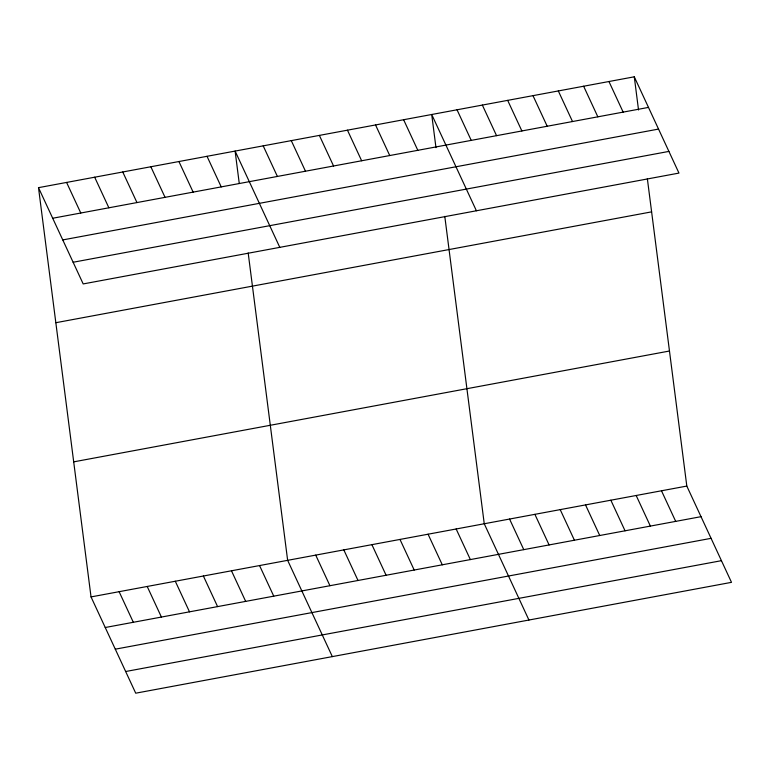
<?xml version="1.0" encoding="UTF-8"?>
<svg xmlns="http://www.w3.org/2000/svg" width="770" height="770" viewBox="0 0 770 770"><rect width="100%" height="100%" fill="white"/><g stroke="black" fill="none" stroke-linecap="round" stroke-linejoin="round"><path stroke-width="1.16" d="M38.5 187.659L634.278 76.808L678.967 173.086L83.189 283.928L38.5 187.659L91.033 596.914L135.722 693.193L731.5 582.341L686.811 486.072L647.358 178.698M52.697 218.247L648.475 107.405M62.765 239.922L658.533 129.081M73.131 262.252L668.899 151.411M55.835 322.707L651.613 211.865M73.699 461.856L669.476 351.014M91.033 596.914L686.811 486.072M105.24 627.512L701.008 516.67M115.298 649.177L711.076 538.336M125.664 671.517L721.442 560.675M608.954 81.524L623.151 112.112M583.631 86.23L597.838 116.828M558.317 90.947L572.514 121.535M532.994 95.653L547.191 126.242M507.671 100.37L521.877 130.958M661.488 490.788L675.694 521.377M482.357 105.076L496.554 135.664M636.174 495.495L650.371 526.083M457.034 109.792L471.23 140.381M610.851 500.211L625.048 530.8M476.399 210.768L431.71 114.499L435.974 147.667M585.527 504.918L599.734 535.506M403.624 119.725L417.821 150.314M560.213 509.625L574.41 540.222M375.539 124.952L389.736 155.54M534.89 514.341L549.087 544.929M347.453 130.178L361.65 160.766M509.567 519.047L523.773 549.645M319.367 135.405L333.564 165.993M528.932 620.033L484.253 523.764L444.791 216.38M291.281 140.621L305.478 171.219M456.158 528.99L470.364 559.578M263.196 145.848L277.392 176.446M428.072 534.216L442.278 564.805M279.789 247.343L235.11 151.074L239.21 183.067M399.986 539.433L414.193 570.031M207.024 156.3L221.221 186.889M371.9 544.659L386.097 575.257M178.929 161.527L193.135 192.115M343.815 549.886L358.012 580.484M150.843 166.753L165.049 197.341M315.729 555.112L329.926 585.701M122.757 171.98L136.964 202.568M332.332 656.608L287.643 560.339L248.181 252.964M94.671 177.206L108.868 207.794M259.557 565.565L273.754 596.153M66.586 182.432L80.783 213.02M231.472 570.791L245.669 601.38M203.386 576.018L217.583 606.606M175.3 581.244L189.497 611.832M147.205 586.471L161.411 617.059M119.119 591.687L133.326 622.285M634.278 76.808L638.532 109.985"/></g></svg>
